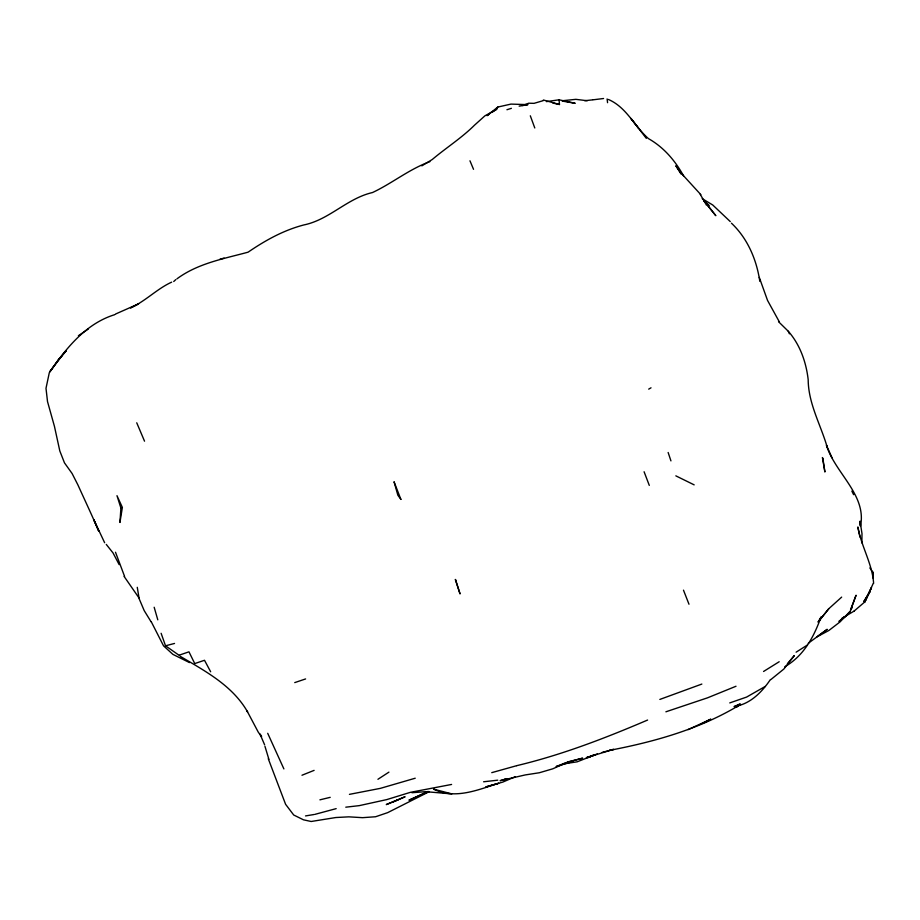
<?xml version="1.0" encoding="UTF-8"?>
<svg xmlns="http://www.w3.org/2000/svg" width="920" height="920" viewBox="0 0 920 920"><rect width="100%" height="100%" fill="white"/><g stroke="black" fill="none" stroke-linecap="round" stroke-linejoin="round"><path stroke-width="1.38" d="M869.837 567.928L872.804 572.067L872.907 577.679M861.867 542.926L861.994 533.658L860.062 521.157L859.797 525.251M873.62 583.418C872.447 564.087 861.178 546.181 857.854 526.964L859.935 536.992M860.453 526.435C867.134 494.983 835.072 473.259 826.436 445.268L832.013 457.78M873.16 583.556L864.846 601.864L854.082 611.11M491.832 112.481L496.616 109.296L497.8 107.053L510.968 104.098L527.953 104.638L525.389 105.363M57.684 360.789L66.09 350.899L57.684 360.789L49.3 372.738L46 388.297L47.518 401.603L54.453 426.385L59.811 450.949L64.48 462.863L72.082 473.478L77.889 484.874C84.916 500.399 92.161 515.672 98.82 531.357L93.771 519.662L104.638 542.731M738.909 704.49L734.045 706.583C750.019 704.329 761.771 692.311 770.419 679.535M61.858 355.879L49.818 371.749C66.493 347.978 85.847 323.587 114.712 314.674M850.735 609.189L852.012 607.556L850.54 609.914L856.06 595.228L850.022 611.88L845.365 616.71L838.948 621.483L843.801 617.067M841.662 597.115L828.782 608.73L818.041 622.15L821.043 616.975C813.935 636.778 803.873 655.822 784.806 666.735M818.88 621.069L828.782 608.73M787.394 663.688L794.317 655.569L783.92 668.978L770.833 679.592M849.62 611.777L840.132 621.828L828.862 630.487L816.764 636.973L827.206 629.326L808.255 643.298M173.719 281.52L175.789 279.599M497.8 107.053L487.048 115.667L489.44 114.08M740.692 704.341C700.856 728.732 655.327 741.623 609.707 750.329L613.606 749.374L602.186 752.376M740.036 704.456L736.609 706.951L740.14 704.559M78.384 335.719L88.228 329.096M176.927 278.852C197.811 263.339 223.64 258.819 248.089 252.172C265.293 240.419 283.406 230.299 303.738 224.974C329.337 219.765 347.07 198.352 372.531 192.533C392.23 183.287 409.239 169.13 429.904 161.644M377.936 779.286L388.93 772.133M796.122 652.176L807.288 645.092M765.187 686.458L746.614 697.072L729.767 702.914M763.565 671.473L779.194 661.733M421.831 165.864L432.262 159.493C446.131 147.786 461.541 138.046 474.433 125.258L484.897 115.84L496.616 109.296M841.788 618.424L854.139 611.064M648.703 389.125L651.015 387.815M739.841 703.961L734.942 706.744L739.944 704.363M171.66 282.141C156.826 288.926 145.452 301.254 130.502 307.935L138.609 303.83L115.402 314.099M702.454 723.476L710.78 719.152L688.068 729.64M429.18 791.694L387.665 812.636L375.567 816.753L362.572 817.673L348.853 816.845L335.857 817.523L311.167 821.491L303.462 819.812L293.71 815.005L285.602 804.31L268.272 758.735M428.179 791.395L408.963 800.193L428.065 791.706M597.436 753.836L577.162 761.817L563.304 763.922M647.588 720.049C605.107 738.208 561.717 754.963 516.707 765.67M736.011 686.251L707.549 697.82L665.896 711.804M393.334 801.86L405.087 796.755L386.273 804.586L398.003 799.825M506.322 778.688L502.561 780.321L507.725 778.607M595.021 754.63L587.684 757.608L594.228 755.101M301.978 775.238L314.111 770.373M522.594 105.547L528.724 103.212L534.037 103.35L543.271 100.636M515.073 776.813L502.815 782.081L485.852 786.91L498.674 783.276C477.894 789.843 454.963 799.79 433.538 789.119L451.835 793.902L425.672 791.671L411.93 792.718M659.847 699.43L701.845 684.066M594.228 754.918L586.373 757.666L613.053 749.524M179.411 655.086L188.968 651.831L194.741 663.573L204.505 660.284L210.657 671.772M294.733 682.606L305.601 678.937M506.931 109.733L511.382 108.33M415.219 778.216L380.362 788.359L349.439 794.362M506.506 778.745L500.1 780.689L525.285 774.928L539.373 772.742L552.782 768.809L568.997 761.587L582.636 758.16L565.386 762.864L556.105 766.578L572.987 761.392L567.525 762.553M516.488 765.739L491.751 772.65M219.857 259.29L224.1 258.071M336.168 808.634L314.928 814.361M161.115 633.282L165.519 645.794L174.535 643.448M319.918 799.836L330.211 797.341M451.593 784.449L410.297 792.361L386.756 799.595L359.294 805.632L345.782 807.185M584.717 100.705L592.549 99.866M519.133 106.156L526.159 104.972M305.52 815.925L314.168 814.499M546.376 101.626L559.061 99.808L575.195 103.304L562.304 101.085M593.135 99.808L603.566 98.509M483.598 781.781L497.72 780.183M562.361 100.728L575.839 99.337L587.247 100.74M543.352 99.981L559.475 104.501L559.061 99.808M552.92 103.063L559.475 104.501M189.497 662.584L172.914 654.384L163.541 645.84L151.305 621.828M675.832 475.847L694.163 484.863M702.247 198.685L712.735 204.987L730.273 221.593M608.442 99.486C626.52 107.226 634.34 126.212 648.439 138.609C663.78 147.28 675.199 160.678 683.629 175.984M180.147 656.27C205.229 671.106 232.576 685.607 247.595 711.942L247.146 711.137L258.325 732.251L261.498 736.575M165.519 645.794L178.963 655.212M827.08 446.74C820.571 424.465 808.346 403.512 808.185 379.73C806.184 362.181 800.055 344.655 788.268 331.246L778.538 321.69M704.007 201.135L709.067 205.597L704.237 200.744M731.469 223.203C747.638 238.475 756.585 259.624 759.817 281.347M700.844 194.672L680.49 172.419L675.855 165.749L680.995 173.995M707.744 205.735L715.829 215.694L707.698 205.263M106.283 544.433L113.056 552.966L119.151 564.615M638.56 128.305L630.924 118.427L646.334 138.356M124.108 576.426L139.023 597.977M261.579 736.31L260.015 734.068L264.615 744.809M151.052 621.747L144.198 610.604L139.15 598.736L137.275 587.316M779.401 321.977L767.556 300.46L759.287 277.426M700.235 194.327L706.548 205.263M851.851 491.107L853.622 494.672M283.889 768.913L267.708 733.309M144.532 441.186L136.735 422.797M788.268 331.246L789.394 333.81M469.959 160.793L473.535 169.314M683.48 590.157L688.988 604.233M124.568 576.38L115.506 552.241M644.092 471.753L649.29 485.392M530.311 115.793L534.784 127.972M668.138 452.49L670.944 460.885M264.937 746.269L268.916 759.402M154.169 607.257L157.791 619.827M607.108 98.923L607.568 102.695M872.804 572.067L873.011 577.76M120.899 508.035L119.945 522.468L122.371 507.414L116.978 495.673L120.899 508.035M871.458 587.65L864.846 601.864L871.458 587.65M870.251 591.249L863.914 601.415L870.251 591.249M400.89 499.387L397.854 495.213L394.036 481.723L400.89 499.387M455.607 579.945L455.308 579.439L460.058 593.929L455.607 579.945M822.997 459.206L822.422 457.539L824.906 472.006L822.997 459.206"/></g></svg>
